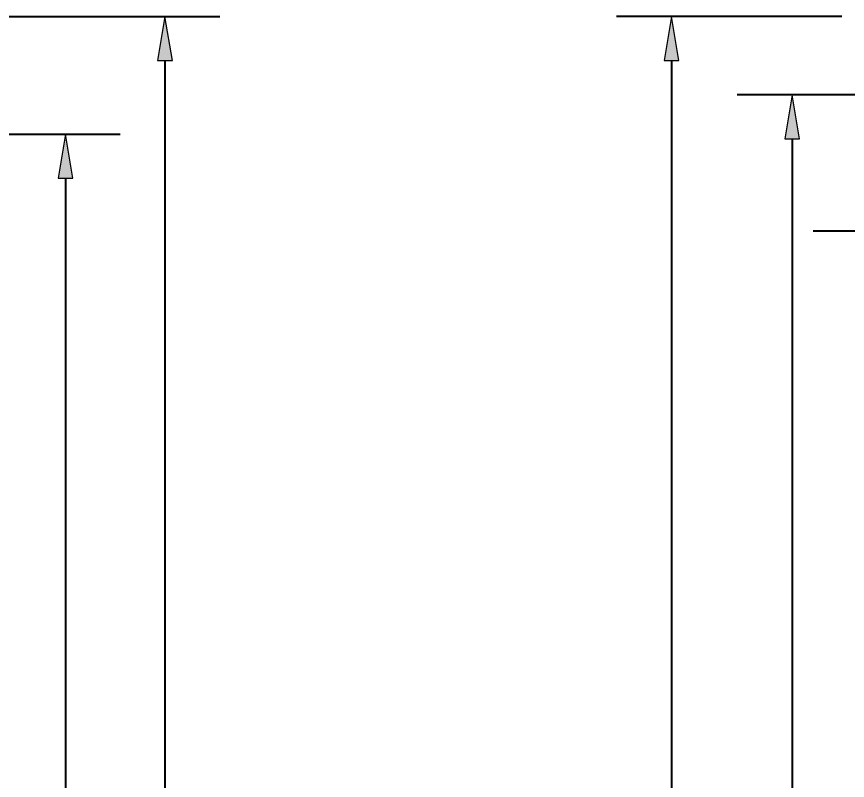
# Model space of a CAD drawing. Header units: inches. Extents: x 0 to 800, y 356 to 444.
# Drawn here: x 551 to 558.93, y 408.56 to 415.85 of the extents above; entities that cross this region are included whole.
import ezdxf

# ---------------------------------------------------------------- set-up
doc = ezdxf.new("R2010")
doc.units = ezdxf.units.IN
doc.header["$MEASUREMENT"] = 0

# ---------------------------------------------------------------- blocks, each defined once
blk = doc.blocks.new('block 3581')
at = {"color": 5, "lineweight": 25, "true_color": 0x0000ff}
blk.add_lwpolyline([(548.4355, 415.855), (552.9375, 415.855)], dxfattribs=at)
blk = doc.blocks.new('block 3583')
at = {"color": 5, "lineweight": 25, "true_color": 0x0000ff}
blk.add_lwpolyline([(552.4131, 415.4351), (552.4131, 408.0308)], dxfattribs=at)
blk = doc.blocks.new('block 3585')
at = {"true_color": 0x0000ff}
h = blk.add_hatch(color=5, dxfattribs=at)
h.dxf.hatch_style = 2
h.paths.add_polyline_path([(552.3428, 415.4351), (552.4834, 415.4351), (552.4131, 415.855)])
at = {"lineweight": 0}
blk.add_lwpolyline([(552.3428, 415.4351), (552.4834, 415.4351), (552.4131, 415.855), (552.3428, 415.4351)], dxfattribs=at)
blk = doc.blocks.new('block 3580')
for name in ['block 3581', 'block 3585', 'block 3583']:
    blk.add_blockref(name, (0, 0))
blk = doc.blocks.new('block 3615')
at = {"color": 5, "lineweight": 25, "true_color": 0x0000ff}
blk.add_lwpolyline([(547.5332, 414.7324), (551.9863, 414.7324)], dxfattribs=at)
blk = doc.blocks.new('block 3617')
at = {"color": 5, "lineweight": 25, "true_color": 0x0000ff}
blk.add_lwpolyline([(551.4619, 414.3125), (551.4619, 407.6787)], dxfattribs=at)
blk = doc.blocks.new('block 3619')
at = {"true_color": 0x0000ff}
h = blk.add_hatch(color=5, dxfattribs=at)
h.dxf.hatch_style = 2
h.paths.add_polyline_path([(551.3916, 414.3125), (551.5322, 414.3125), (551.4619, 414.7324)])
at = {"lineweight": 0}
blk.add_lwpolyline([(551.3916, 414.3125), (551.5322, 414.3125), (551.4619, 414.7324), (551.3916, 414.3125)], dxfattribs=at)
blk = doc.blocks.new('block 3614')
for name in ['block 3615', 'block 3619', 'block 3617']:
    blk.add_blockref(name, (0, 0))
blk = doc.blocks.new('block 3997')
at = {"color": 5, "lineweight": 25, "true_color": 0x0000ff}
blk.add_lwpolyline([(558.8789, 415.855), (556.7266, 415.855)], dxfattribs=at)
blk = doc.blocks.new('block 3999')
at = {"color": 5, "lineweight": 25, "true_color": 0x0000ff}
blk.add_lwpolyline([(557.251, 415.4351), (557.251, 408.0308)], dxfattribs=at)
blk = doc.blocks.new('block 4001')
at = {"true_color": 0x0000ff}
h = blk.add_hatch(color=5, dxfattribs=at)
h.dxf.hatch_style = 2
h.paths.add_polyline_path([(557.1816, 415.4351), (557.3213, 415.4351), (557.251, 415.855)])
at = {"lineweight": 0}
blk.add_lwpolyline([(557.1816, 415.4351), (557.3213, 415.4351), (557.251, 415.855), (557.1816, 415.4351)], dxfattribs=at)
blk = doc.blocks.new('block 3996')
for name in ['block 3997', 'block 4001', 'block 3999']:
    blk.add_blockref(name, (0, 0))
blk = doc.blocks.new('block 4008')
at = {"color": 5, "lineweight": 25, "true_color": 0x0000ff}
blk.add_lwpolyline([(559.5078, 415.1069), (557.8789, 415.1069)], dxfattribs=at)
blk = doc.blocks.new('block 4010')
at = {"color": 5, "lineweight": 25, "true_color": 0x0000ff}
blk.add_lwpolyline([(558.4033, 414.687), (558.4033, 408.2651)], dxfattribs=at)
blk = doc.blocks.new('block 4012')
at = {"true_color": 0x0000ff}
h = blk.add_hatch(color=5, dxfattribs=at)
h.dxf.hatch_style = 2
h.paths.add_polyline_path([(558.334, 414.687), (558.4736, 414.687), (558.4033, 415.1069)])
at = {"lineweight": 0}
blk.add_lwpolyline([(558.334, 414.687), (558.4736, 414.687), (558.4033, 415.1069), (558.334, 414.687)], dxfattribs=at)
blk = doc.blocks.new('block 4007')
for name in ['block 4008', 'block 4012', 'block 4010']:
    blk.add_blockref(name, (0, 0))
blk = doc.blocks.new('block 4078')
at = {"color": 5, "lineweight": 25, "true_color": 0x0000ff}
blk.add_lwpolyline([(559.8223, 410.9624), (559.8223, 414.3315)], dxfattribs=at)
blk = doc.blocks.new('block 4079')
at = {"color": 5, "lineweight": 25, "true_color": 0x0000ff}
blk.add_lwpolyline([(559.4453, 410.9624), (559.4453, 414.3315)], dxfattribs=at)
blk = doc.blocks.new('block 4080')
at = {"color": 5, "lineweight": 25, "true_color": 0x0000ff}
blk.add_lwpolyline([(559.0254, 413.8066), (558.6055, 413.8066)], dxfattribs=at)
blk = doc.blocks.new('block 4081')
at = {"color": 5, "lineweight": 25, "true_color": 0x0000ff}
blk.add_lwpolyline([(560.2422, 413.8066), (560.6621, 413.8066)], dxfattribs=at)
blk = doc.blocks.new('block 4082')
at = {"color": 5, "lineweight": 25, "true_color": 0x0000ff}
blk.add_lwpolyline([(559.4453, 413.8066), (559.8223, 413.8066)], dxfattribs=at)
blk = doc.blocks.new('block 4083')
at = {"true_color": 0x0000ff}
h = blk.add_hatch(color=5, dxfattribs=at)
h.dxf.hatch_style = 2
h.paths.add_polyline_path([(559.0254, 413.877), (559.0254, 413.7368), (559.4453, 413.8066)])
at = {"lineweight": 0}
blk.add_lwpolyline([(559.0254, 413.877), (559.0254, 413.7368), (559.4453, 413.8066), (559.0254, 413.877)], dxfattribs=at)
blk = doc.blocks.new('block 4084')
at = {"true_color": 0x0000ff}
h = blk.add_hatch(color=5, dxfattribs=at)
h.dxf.hatch_style = 2
h.paths.add_polyline_path([(560.2422, 413.877), (560.2422, 413.7368), (559.8223, 413.8066)])
at = {"lineweight": 0}
blk.add_lwpolyline([(560.2422, 413.877), (560.2422, 413.7368), (559.8223, 413.8066), (560.2422, 413.877)], dxfattribs=at)
blk = doc.blocks.new('block 4085')
at = {"color": 3, "true_color": 0x00ff00, "insert": (560.7314, 413.4395), "char_height": 0.734695, "attachment_point": 7}
blk.add_mtext('\\fAdobe Song Std L|b0|i0|c0|p34;\\W0.67;1.8', dxfattribs=at)
blk = doc.blocks.new('block 4086')
at = {"lineweight": 0}
blk.add_lwpolyline([(559.8223, 410.6475), (559.8223, 410.6475)], dxfattribs=at)
blk = doc.blocks.new('block 4087')
at = {"lineweight": 0}
blk.add_lwpolyline([(559.4453, 410.6475), (559.4453, 410.6475)], dxfattribs=at)
blk = doc.blocks.new('block 4088')
at = {"lineweight": 0}
blk.add_lwpolyline([(559.4453, 413.8066), (559.4453, 413.8066)], dxfattribs=at)
blk = doc.blocks.new('block 4077')
for name in ['block 4079', 'block 4078', 'block 4085', 'block 4083', 'block 4084', 'block 4080', 'block 4082', 'block 4088', 'block 4081', 'block 4087', 'block 4086']:
    blk.add_blockref(name, (0, 0))

msp = doc.modelspace()

# ---------------------------------------------------------------- block references
for name in ['block 3580', 'block 3996', 'block 4007', 'block 3614', 'block 4077']:
    msp.add_blockref(name, (0, 0))

doc.saveas('drawing.dxf')
